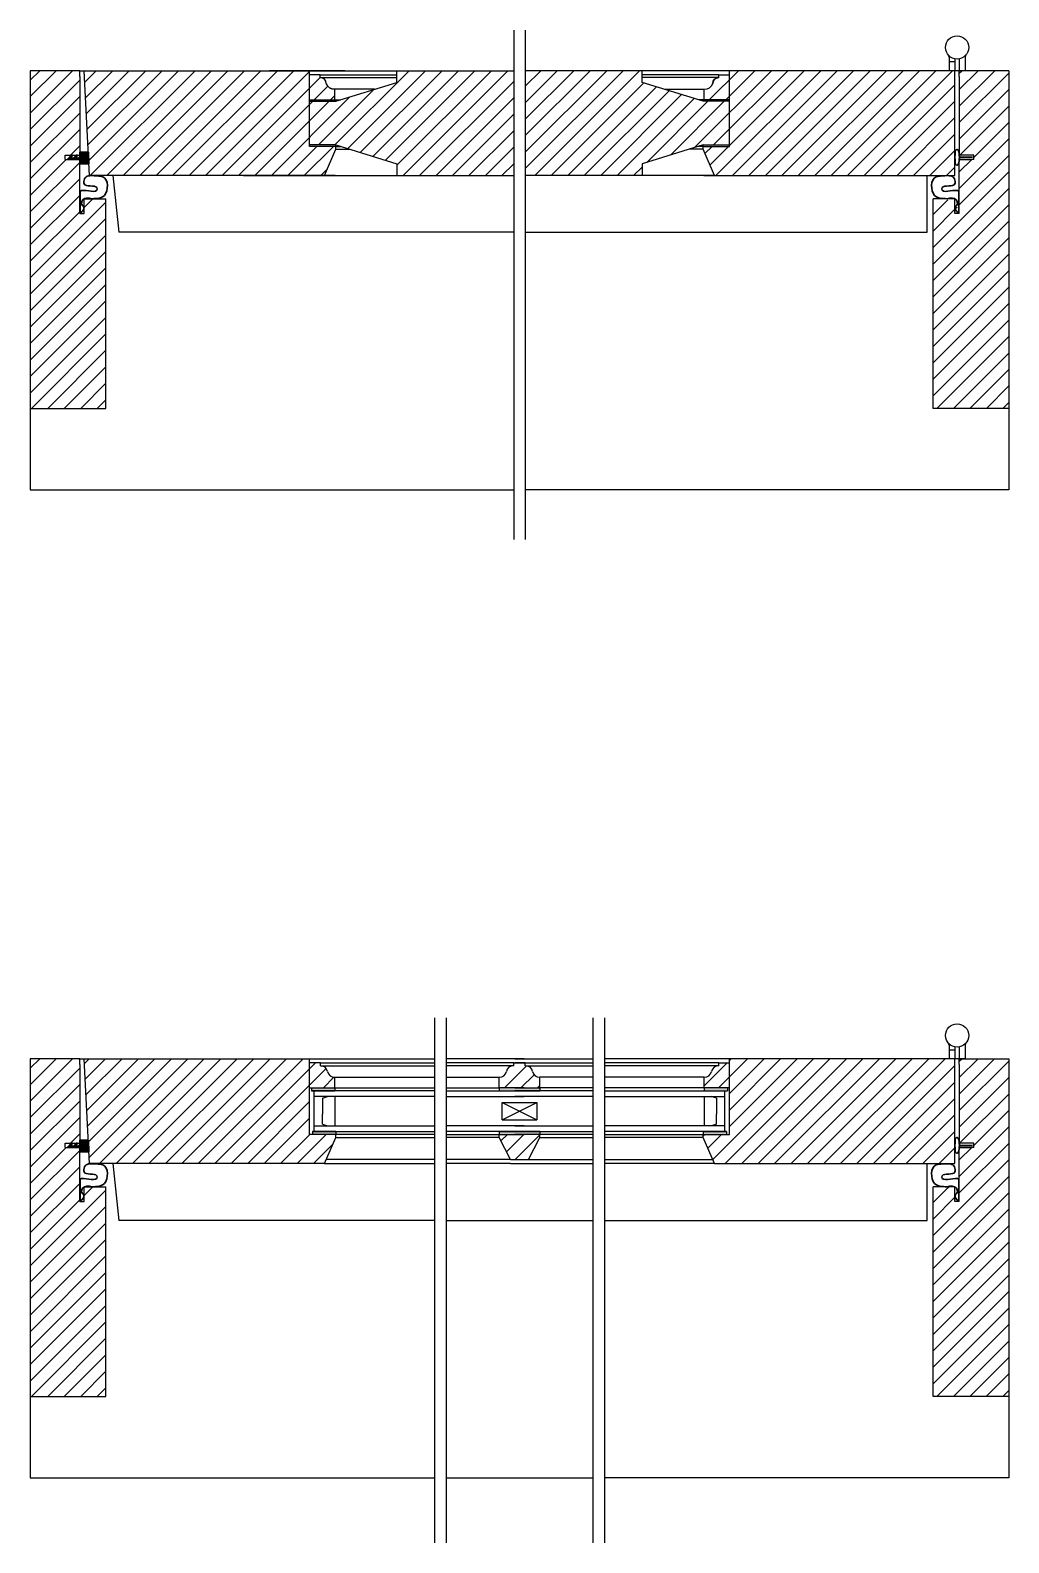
# Model space of a CAD drawing. Header units: inches. Extents: x 1985 to 11287, y 379 to 4336.
# Drawn here: x 7559.79 to 7580.8, y 3325.58 to 3358.05 of the extents above; entities that cross this region are included whole.
import ezdxf

# ---------------------------------------------------------------- set-up
doc = ezdxf.new("R2010")
doc.units = ezdxf.units.IN
doc.header["$MEASUREMENT"] = 0
for name, color, linetype in [('glass 99', 6, 'CONTINUOUS'), ('glazing tape 99', 7, 'CONTINUOUS'), ('hardware 99', 94, 'CONTINUOUS'), ('hatch 99', 1, 'CONTINUOUS'), ('weatherstripping 99', 5, 'CONTINUOUS'), ('wood detail 99', 7, 'CONTINUOUS')]:
    doc.layers.add(name, color=color, linetype=linetype)
pattern_1 = [(45, (3330.23896, 5e-13), (-0.176776695, 0.176776695), [])]

msp = doc.modelspace()

# ---------------------------------------------------------------- hatches: boundary and pattern name
at = {"layer": 'glazing tape 99'}
h = msp.add_hatch(color=7, dxfattribs=at)
h.paths.add_polyline_path([(7565.786297, 3356.556291), (7565.786297, 3356.524991), (7566.325311, 3356.524991), (7566.325311, 3356.556291)])
h.paths.add_polyline_path([(7565.786297, 3355.587591), (7565.786297, 3355.556291), (7566.348811, 3355.556291), (7566.348811, 3355.587591)])
h = msp.add_hatch(color=7, dxfattribs=at)
h.paths.add_polyline_path([(7574.259093, 3356.556291), (7574.259093, 3356.524991), (7574.798107, 3356.524991), (7574.798107, 3356.556291)])
h.paths.add_polyline_path([(7574.798107, 3355.556291), (7574.798107, 3355.587591), (7574.235593, 3355.587591), (7574.235593, 3355.556291)])
h = msp.add_hatch(color=7, dxfattribs=at)
h.paths.add_polyline_path([(7566.32527, 3335.341863), (7565.82527, 3335.341863), (7565.82527, 3335.279363), (7566.32527, 3335.279363)])
h.paths.add_polyline_path([(7566.34877, 3334.404363), (7565.84877, 3334.404363), (7565.84877, 3334.341863), (7566.34877, 3334.341863)])
h = msp.add_hatch(color=7, dxfattribs=at)
h.paths.add_polyline_path([(7570.729709, 3335.341863), (7570.193995, 3335.341863), (7569.854709, 3335.341863), (7569.854709, 3335.279363), (7570.390424, 3335.279363), (7570.729709, 3335.279363)])
h.paths.add_polyline_path([(7570.729709, 3334.404363), (7570.193995, 3334.404363), (7569.854709, 3334.404363), (7569.854709, 3334.341863), (7570.390424, 3334.341863), (7570.729709, 3334.341863)])
h = msp.add_hatch(color=7, dxfattribs=at)
h.paths.add_polyline_path([(7574.759149, 3335.341863), (7574.259149, 3335.341863), (7574.259149, 3335.279363), (7574.759149, 3335.279363)])
h.paths.add_polyline_path([(7574.735649, 3334.404363), (7574.235649, 3334.404363), (7574.235649, 3334.341863), (7574.735649, 3334.341863)])
at = {"layer": 'hatch 99'}
h = msp.add_hatch(dxfattribs=at)
h.set_pattern_fill('ANSI31', color=256, scale=2, style=0)
h.set_pattern_definition(pattern_1)
h.paths.add_polyline_path([(7561.411285, 3354.431291), (7560.942455, 3354.431291), (7560.942455, 3354.118827), (7560.848797, 3354.118827), (7560.848797, 3355.274791), (7560.536297, 3355.274791), (7560.536297, 3355.368791), (7560.848797, 3355.368791), (7560.848797, 3357.056291), (7560.848797, 3357.181291), (7560.848793, 3357.181291), (7559.786285, 3357.181291), (7559.786285, 3349.931291), (7561.411285, 3349.931291)])
h = msp.add_hatch(dxfattribs=at)
h.set_pattern_fill('ANSI31', color=1, scale=2, style=0)
h.set_pattern_definition([(45, (6271.922, 4339.47955), (-0.176776695, 0.176776695), [])])
h.paths.add_polyline_path([(7565.786297, 3357.181291), (7564.692111, 3357.181291), (7560.942519, 3357.181291), (7561.060433, 3354.931291), (7566.10769, 3354.931291), (7566.348761, 3355.493791), (7566.348761, 3355.556291), (7565.786297, 3355.556291)])
h.paths.add_polyline_path([(7566.325311, 3356.782791, -0.33870461), (7566.142261, 3356.907791, 0.396713131), (7566.016201, 3357.032791), (7566.009511, 3357.032791), (7566.009511, 3357.095291), (7565.786297, 3357.095291), (7565.786297, 3356.556291), (7566.325311, 3356.556291)], flags=17)
h.paths.add_polyline_path([(7570.167209, 3357.181291), (7567.661311, 3357.181291), (7567.661311, 3356.931291), (7566.348811, 3356.524991), (7565.786297, 3356.524991), (7565.786297, 3355.587591), (7566.348811, 3355.587591), (7567.661311, 3355.181291), (7567.661311, 3354.931291), (7570.167209, 3354.931291)])
h.paths.add_polyline_path([(7574.798107, 3356.524991), (7574.235593, 3356.524991), (7572.923093, 3356.931291), (7572.923093, 3357.181291), (7570.417209, 3357.181291), (7570.417209, 3354.931291), (7572.923093, 3354.931291), (7572.923093, 3355.181291), (7574.235593, 3355.587591), (7574.798107, 3355.587591)])
h.paths.add_polyline_path([(7574.798107, 3357.095291), (7574.574893, 3357.095291), (7574.574893, 3357.032791), (7574.568203, 3357.032791, 0.396713131), (7574.442143, 3356.907791, -0.33870461), (7574.259093, 3356.782791), (7574.259093, 3356.556291), (7574.798107, 3356.556291)], flags=17)
h.paths.add_polyline_path([(7579.641899, 3357.181291), (7574.798107, 3357.181291), (7574.798107, 3355.556291), (7574.235593, 3355.556291), (7574.235593, 3355.493791), (7574.476664, 3354.931291), (7579.641899, 3354.931291)])
h = msp.add_hatch(dxfattribs=at)
h.set_pattern_fill('ANSI31', color=256, scale=2, style=0)
h.set_pattern_definition(pattern_1)
edge = h.paths.add_edge_path()
edge.add_line((7580.798133, 3357.181291), (7579.735626, 3357.181291))
edge.add_line((7579.735626, 3357.181291), (7579.735626, 3357.056291))
edge.add_line((7579.735626, 3357.056291), (7579.735622, 3357.056291))
edge.add_line((7579.735622, 3357.056291), (7579.735626, 3355.368791))
edge.add_line((7579.735626, 3355.368791), (7580.048122, 3355.368791))
edge.add_line((7580.048122, 3355.368791), (7580.048122, 3355.274791))
edge.add_line((7580.048122, 3355.274791), (7579.735626, 3355.274791))
edge.add_line((7579.735626, 3355.274791), (7579.735626, 3354.116252))
edge.add_spline(control_points=[(7579.468707, 3354.432968), (7579.540593, 3354.447544), (7579.668516, 3354.465183), (7579.708254, 3354.301099), (7579.617463, 3354.258001), (7579.654622, 3354.168548), (7579.724662, 3354.124332)], knot_values=[0.002756706, 0.002756706, 0.002756706, 0.002756706, 0.162430415, 0.217787302, 0.327082606, 0.496812861, 0.496812861, 0.496812861, 0.496812861], degree=3, periodic=0)
edge.add_line((7579.732131, 3354.118827), (7579.641964, 3354.118827))
edge.add_line((7579.641964, 3354.118827), (7579.641964, 3354.430109))
edge.add_spline(control_points=[(7579.468707, 3354.432968), (7579.540593, 3354.447544), (7579.668516, 3354.465183), (7579.708254, 3354.301099), (7579.617463, 3354.258001), (7579.654622, 3354.168548), (7579.724662, 3354.124332)], knot_values=[0.002756706, 0.002756706, 0.002756706, 0.002756706, 0.162430415, 0.217787302, 0.327082606, 0.496812861, 0.496812861, 0.496812861, 0.496812861], degree=3, periodic=0)
edge.add_line((7579.63999, 3354.431291), (7579.173133, 3354.431291))
edge.add_line((7579.173133, 3354.431291), (7579.173133, 3349.931291))
edge.add_line((7579.173133, 3349.931291), (7580.798133, 3349.931291))
edge.add_line((7580.798133, 3349.931291), (7580.798133, 3357.181291))
h = msp.add_hatch(dxfattribs=at)
h.set_pattern_fill('ANSI31', color=256, scale=2, style=0)
h.set_pattern_definition(pattern_1)
h.paths.add_polyline_path([(7561.411285, 3333.216863), (7560.942455, 3333.216863), (7560.942455, 3332.904399), (7560.848797, 3332.904399), (7560.848797, 3334.060363), (7560.536297, 3334.060363), (7560.536297, 3334.154363), (7560.848797, 3334.154363), (7560.848797, 3335.841863), (7560.848797, 3335.966863), (7560.848793, 3335.966863), (7559.786285, 3335.966863), (7559.786285, 3328.716863), (7561.411285, 3328.716863)])
h = msp.add_hatch(dxfattribs=at)
h.set_pattern_fill('ANSI31', color=256, scale=2, style=0)
h.set_pattern_definition(pattern_1)
h.paths.add_polyline_path([(7566.32527, 3335.568363, -0.380557848), (7566.168541, 3335.696175, 0.374595674), (7566.01607, 3335.818363), (7566.01607, 3335.880863), (7565.786256, 3335.880863), (7565.786256, 3335.341863), (7566.32527, 3335.341863)], flags=17)
h.paths.add_polyline_path([(7565.786256, 3335.966863), (7560.942523, 3335.966863), (7561.060441, 3333.716863), (7566.107699, 3333.716863), (7566.34877, 3334.279363), (7566.34877, 3334.341863), (7565.786256, 3334.341863)])
h = msp.add_hatch(dxfattribs=at)
h.set_pattern_fill('ANSI31', color=256, scale=2, style=0)
h.set_pattern_definition(pattern_1)
h.paths.add_polyline_path([(7570.729709, 3334.279363), (7570.729709, 3334.341863), (7570.193995, 3334.341863), (7569.854709, 3334.341863), (7569.854709, 3334.279363), (7570.095781, 3333.802863), (7570.488638, 3333.802863)])
h.paths.add_polyline_path([(7570.729709, 3335.568363, -0.375199902), (7570.573459, 3335.693363, 0.375199902), (7570.417209, 3335.818363), (7570.417209, 3335.880863), (7570.193995, 3335.880863), (7570.167209, 3335.880863), (7570.167209, 3335.818363), (7570.154087, 3335.818363, 0.350781059), (7570.010959, 3335.693363, -0.375199902), (7569.854709, 3335.568363), (7569.854709, 3335.341863), (7570.390424, 3335.341863), (7570.729709, 3335.341863)])
h = msp.add_hatch(dxfattribs=at)
h.set_pattern_fill('ANSI31', color=256, scale=2, style=0)
h.set_pattern_definition(pattern_1)
h.paths.add_polyline_path([(7579.641899, 3335.966863), (7574.798163, 3335.966863), (7574.798163, 3334.341863), (7574.235649, 3334.341863), (7574.235649, 3334.279363), (7574.47672, 3333.716863), (7579.641899, 3333.716863)])
h.paths.add_polyline_path([(7574.798163, 3335.880863), (7574.571649, 3335.880863), (7574.571649, 3335.818363), (7574.558526, 3335.818363, 0.350781059), (7574.415399, 3335.693363, -0.375199902), (7574.259149, 3335.568363), (7574.259149, 3335.341863), (7574.798163, 3335.341863)], flags=17)
h = msp.add_hatch(dxfattribs=at)
h.set_pattern_fill('ANSI31', color=256, scale=2, style=0)
h.set_pattern_definition(pattern_1)
edge = h.paths.add_edge_path()
edge.add_line((7580.798133, 3335.966863), (7579.735626, 3335.966863))
edge.add_line((7579.735626, 3335.966863), (7579.735626, 3335.841863))
edge.add_line((7579.735626, 3335.841863), (7579.735622, 3335.841863))
edge.add_line((7579.735622, 3335.841863), (7579.735626, 3334.154363))
edge.add_line((7579.735626, 3334.154363), (7580.048122, 3334.154363))
edge.add_line((7580.048122, 3334.154363), (7580.048122, 3334.060363))
edge.add_line((7580.048122, 3334.060363), (7579.735626, 3334.060363))
edge.add_line((7579.735626, 3334.060363), (7579.735626, 3332.8909))
edge.add_spline(control_points=[(7579.468707, 3333.218539), (7579.540593, 3333.233116), (7579.668516, 3333.250754), (7579.708254, 3333.086671), (7579.617463, 3333.043573), (7579.654622, 3332.954119), (7579.724662, 3332.909903)], knot_values=[0.002756706, 0.002756706, 0.002756706, 0.002756706, 0.162430415, 0.217787302, 0.327082606, 0.496812861, 0.496812861, 0.496812861, 0.496812861], degree=3, periodic=0)
edge.add_line((7579.727838, 3332.904399), (7579.641964, 3332.904399))
edge.add_line((7579.641964, 3332.904399), (7579.641964, 3333.190018))
edge.add_spline(control_points=[(7579.468707, 3333.218539), (7579.540593, 3333.233116), (7579.668516, 3333.250754), (7579.708254, 3333.086671), (7579.617463, 3333.043573), (7579.654622, 3332.954119), (7579.724662, 3332.909903)], knot_values=[0.002756706, 0.002756706, 0.002756706, 0.002756706, 0.162430415, 0.217787302, 0.327082606, 0.496812861, 0.496812861, 0.496812861, 0.496812861], degree=3, periodic=0)
edge.add_line((7579.47889, 3333.216863), (7579.173133, 3333.216863))
edge.add_line((7579.173133, 3333.216863), (7579.173133, 3328.716863))
edge.add_line((7579.173133, 3328.716863), (7580.798133, 3328.716863))
edge.add_line((7580.798133, 3328.716863), (7580.798133, 3335.966863))
at = {"layer": 'weatherstripping 99', "lineweight": 30}
for points in [[(7560.879797, 3355.431291), (7560.848823, 3355.431291), (7560.848805, 3355.33577), (7560.815215, 3355.306043), (7560.755421, 3355.306043), (7560.798957, 3355.368291), (7560.77066, 3355.368291), (7560.727124, 3355.306043), (7560.648236, 3355.306043), (7560.691772, 3355.368291), (7560.663475, 3355.368291), (7560.59695, 3355.289543), (7560.59695, 3355.274791), (7560.848793, 3355.274791), (7560.848775, 3355.181291), (7560.879797, 3355.181291)], [(7560.879797, 3334.216863), (7560.848823, 3334.216863), (7560.848805, 3334.121342), (7560.815215, 3334.091615), (7560.755421, 3334.091615), (7560.798957, 3334.153863), (7560.77066, 3334.153863), (7560.727124, 3334.091615), (7560.648236, 3334.091615), (7560.691772, 3334.153863), (7560.663475, 3334.153863), (7560.59695, 3334.075115), (7560.59695, 3334.060363), (7560.848793, 3334.060363), (7560.848775, 3333.966863), (7560.879797, 3333.966863)]]:
    msp.add_hatch(color=5, dxfattribs=at).paths.add_polyline_path(points)
h = msp.add_hatch(dxfattribs=at)
h.set_pattern_fill('ANSI36', color=5, scale=0.125, angle=315, style=0)
h.set_pattern_definition([(0, (7748.672206, 1765.20934), (0.02734375, 0.015625), [0.0390625, -0.0078125, 0, -0.0078125])])
h.paths.add_polyline_path([(7561.034237, 3355.431291), (7560.879797, 3355.431291), (7560.879797, 3355.181291), (7561.047339, 3355.181291)])
h = msp.add_hatch(dxfattribs=at)
h.set_pattern_fill('ANSI36', color=5, scale=0.125, angle=315, style=0)
h.set_pattern_definition([(0, (7748.672206, 1743.994911), (0.02734375, 0.015625), [0.0390625, -0.0078125, 0, -0.0078125])])
h.paths.add_polyline_path([(7561.034237, 3334.216863), (7560.879797, 3334.216863), (7560.879797, 3333.966863), (7561.047339, 3333.966863)])

# ---------------------------------------------------------------- linework, layer by layer
at = {"layer": 'glass 99', "color": 6}
for p, q in [((7568.469045, 3335.279363), (7565.82527, 3335.279363)), ((7565.879956, 3334.404363), (7565.879956, 3335.279363)), ((7568.469045, 3335.154363), (7565.879956, 3335.154363)), ((7566.06089, 3335.124372), (7566.168672, 3335.154363)), ((7566.06089, 3335.124372), (7566.06089, 3334.779363)), ((7566.32527, 3335.154363), (7566.32527, 3334.529363)), ((7568.719045, 3335.279363), (7570.390424, 3335.279363)), ((7568.719045, 3335.154363), (7570.390424, 3335.154363)), ((7571.865374, 3335.279363), (7570.193995, 3335.279363)), ((7571.865374, 3335.154363), (7570.193995, 3335.154363)), ((7572.115374, 3335.279363), (7574.759149, 3335.279363)), ((7572.115374, 3335.154363), (7574.704463, 3335.154363)), ((7574.256774, 3335.154363), (7574.256774, 3334.529363)), ((7574.521155, 3335.124372), (7574.413372, 3335.154363)), ((7574.521155, 3335.124372), (7574.521155, 3334.779363)), ((7574.704463, 3334.404363), (7574.704463, 3335.279363)), ((7569.917209, 3335.029363), (7570.667209, 3334.654363)), ((7569.917209, 3334.654363), (7570.667209, 3335.029363)), ((7569.917209, 3335.029363), (7570.667209, 3335.029363)), ((7569.917209, 3334.654363), (7569.917209, 3335.029363)), ((7570.667209, 3335.029363), (7570.667209, 3334.654363)), ((7565.879956, 3334.529363), (7568.469045, 3334.529363)), ((7566.06089, 3334.559354), (7566.06089, 3334.779363)), ((7566.06089, 3334.559354), (7566.168672, 3334.529363)), ((7570.390424, 3334.529363), (7568.719045, 3334.529363)), ((7569.917209, 3334.654363), (7570.667209, 3334.654363)), ((7570.193995, 3334.529363), (7571.865374, 3334.529363)), ((7574.704463, 3334.529363), (7572.115374, 3334.529363)), ((7574.521155, 3334.559354), (7574.413372, 3334.529363)), ((7574.521155, 3334.559354), (7574.521155, 3334.779363)), ((7565.84877, 3334.404363), (7568.469045, 3334.404363)), ((7570.390424, 3334.404363), (7568.719045, 3334.404363)), ((7570.193995, 3334.404363), (7571.865374, 3334.404363)), ((7574.735649, 3334.404363), (7572.115374, 3334.404363))]:
    msp.add_line(p, q, dxfattribs=at)
at = {"layer": 'glazing tape 99', "color": 7}
for p, q in [((7565.82527, 3335.341863), (7565.82527, 3335.279363)), ((7566.32527, 3335.341863), (7566.32527, 3335.279363)), ((7574.259149, 3335.341863), (7574.259149, 3335.279363)), ((7574.759149, 3335.341863), (7574.759149, 3335.279363))]:
    msp.add_line(p, q, dxfattribs=at)
at = {"layer": 'glazing tape 99'}
for p, q in [((7565.82527, 3335.279363), (7566.32527, 3335.279363)), ((7569.854709, 3335.341863), (7569.854709, 3335.279363)), ((7569.854709, 3335.279363), (7570.729709, 3335.279363)), ((7570.729709, 3335.341863), (7570.729709, 3335.279363)), ((7574.259149, 3335.279363), (7574.759149, 3335.279363)), ((7565.84877, 3334.404363), (7565.84877, 3334.341863)), ((7566.34877, 3334.404363), (7565.84877, 3334.404363)), ((7566.34877, 3334.404363), (7566.34877, 3334.341863)), ((7569.854709, 3334.404363), (7570.390424, 3334.404363)), ((7569.854709, 3334.404363), (7569.854709, 3334.341863)), ((7570.729709, 3334.404363), (7570.193995, 3334.404363)), ((7570.729709, 3334.404363), (7570.729709, 3334.341863)), ((7574.235649, 3334.404363), (7574.235649, 3334.341863)), ((7574.235649, 3334.404363), (7574.735649, 3334.404363)), ((7574.735649, 3334.404363), (7574.735649, 3334.341863))]:
    msp.add_line(p, q, dxfattribs=at)
at = {"layer": 'hardware 99', "color": 94}
for p, q in [((7579.516899, 3357.474579), (7579.516899, 3357.181291)), ((7579.641899, 3357.368791), (7579.516899, 3357.368791)), ((7579.641899, 3357.435723), (7579.641899, 3357.181291)), ((7579.735626, 3357.435723), (7579.735626, 3357.181291)), ((7579.860626, 3357.474579), (7579.860626, 3357.181291)), ((7579.516899, 3336.260151), (7579.516899, 3335.966863)), ((7579.641899, 3336.154363), (7579.516899, 3336.154363)), ((7579.641899, 3336.221295), (7579.641899, 3335.966863)), ((7579.735626, 3336.221295), (7579.735626, 3335.966863)), ((7579.860626, 3336.260151), (7579.860626, 3335.966863))]:
    msp.add_line(p, q, dxfattribs=at)
at = {"layer": 'hardware 99'}
msp.add_line((7579.851043, 3335.966863), (7579.735626, 3335.966863), dxfattribs=at)
at = {"layer": 'hardware 99', "color": 94}
for centre in [(7579.688762, 3357.681291), (7579.688762, 3336.466863)]:
    msp.add_circle(centre, 0.25, dxfattribs=at)
for centre, start, end in [((7579.454399, 3357.474579), 0, 41.4128763), ((7579.923126, 3357.474579), 138.5871237, 180), ((7579.454399, 3336.260151), 0, 41.4128763), ((7579.923126, 3336.260151), 138.5871237, 180)]:
    msp.add_arc(centre, 0.0625, start, end, dxfattribs=at)
at = {"layer": 'weatherstripping 99', "color": 5, "lineweight": 30}
for p, q in [((7560.59695, 3355.289543), (7560.663475, 3355.368291)), ((7560.59695, 3355.289543), (7560.59695, 3355.274791)), ((7560.59695, 3355.274791), (7560.59695, 3355.289543)), ((7560.848793, 3355.274791), (7560.59695, 3355.274791)), ((7560.648236, 3355.306043), (7560.691772, 3355.368291)), ((7560.727124, 3355.306043), (7560.648236, 3355.306043)), ((7560.663475, 3355.368291), (7560.691772, 3355.368291)), ((7560.727124, 3355.306043), (7560.77066, 3355.368291)), ((7560.755421, 3355.306043), (7560.798957, 3355.368291)), ((7560.815215, 3355.306043), (7560.755421, 3355.306043)), ((7560.77066, 3355.368291), (7560.798957, 3355.368291)), ((7560.848805, 3355.33577), (7560.815215, 3355.306043)), ((7560.848793, 3355.274791), (7560.848775, 3355.181291)), ((7560.848823, 3355.431291), (7560.848805, 3355.33577)), ((7560.848823, 3355.431291), (7561.034237, 3355.431291)), ((7560.879797, 3355.181291), (7560.879797, 3355.431291)), ((7561.047339, 3355.181291), (7561.034237, 3355.431291)), ((7580.018718, 3355.321791), (7579.737468, 3355.321791)), ((7560.848775, 3355.181291), (7561.047339, 3355.181291)), ((7560.859756, 3354.598118), (7560.859756, 3354.124332)), ((7579.724662, 3354.598118), (7579.724662, 3354.124332)), ((7560.59695, 3334.075115), (7560.663475, 3334.153863)), ((7560.648236, 3334.091615), (7560.691772, 3334.153863)), ((7560.663475, 3334.153863), (7560.691772, 3334.153863)), ((7560.727124, 3334.091615), (7560.77066, 3334.153863)), ((7560.755421, 3334.091615), (7560.798957, 3334.153863)), ((7560.77066, 3334.153863), (7560.798957, 3334.153863)), ((7560.848823, 3334.216863), (7560.848805, 3334.121342)), ((7560.848823, 3334.216863), (7561.034237, 3334.216863)), ((7560.879797, 3333.966863), (7560.879797, 3334.216863)), ((7561.047339, 3333.966863), (7561.034237, 3334.216863)), ((7560.59695, 3334.075115), (7560.59695, 3334.060363)), ((7560.59695, 3334.060363), (7560.59695, 3334.075115)), ((7560.848793, 3334.060363), (7560.59695, 3334.060363)), ((7560.727124, 3334.091615), (7560.648236, 3334.091615)), ((7560.815215, 3334.091615), (7560.755421, 3334.091615)), ((7560.848805, 3334.121342), (7560.815215, 3334.091615)), ((7560.848793, 3334.060363), (7560.848775, 3333.966863)), ((7560.848775, 3333.966863), (7561.047339, 3333.966863)), ((7580.018718, 3334.107363), (7579.737468, 3334.107363)), ((7560.859756, 3333.38369), (7560.859756, 3332.909903)), ((7579.724662, 3333.38369), (7579.724662, 3332.909903))]:
    msp.add_line(p, q, dxfattribs=at)
at = {"layer": 'weatherstripping 99'}
for p, q in [((7579.737468, 3355.368791), (7579.737468, 3355.274791)), ((7579.737468, 3334.154363), (7579.737468, 3334.060363))]:
    msp.add_line(p, q, dxfattribs=at)
at = {"layer": 'weatherstripping 99', "color": 5, "lineweight": 30}
for centre, radius, start, end in [((7581.134052, 3355.321791), 1.490314, 175.5422501, 184.4577651), ((7579.684886, 3355.451963), 0.039346, 44.9078748, 201.3716879), ((7579.220429, 3355.321794), 0.517039, 342.211976, 17.7871245), ((7561.243057, 3354.648245), 0.272391, 68.1531508, 90.3367326), ((7579.341362, 3354.648245), 0.272391, 89.6632674, 111.8468492), ((7579.684886, 3355.19162), 0.039346, 158.6283299, 315.092152), ((7581.134052, 3334.107363), 1.490314, 175.5422501, 184.4577651), ((7579.684886, 3334.237535), 0.039346, 44.9078748, 201.3716879), ((7579.220429, 3334.107366), 0.517039, 342.211976, 17.7871245), ((7579.684886, 3333.977192), 0.039346, 158.6283299, 315.092152), ((7561.243057, 3333.433816), 0.272391, 68.1531508, 90.3367326), ((7579.341362, 3333.433816), 0.272391, 89.6632674, 111.8468492)]:
    msp.add_arc(centre, radius, start, end, dxfattribs=at)
for points, knots in [([(7561.241456, 3354.920631), (7561.104447, 3354.931706), (7561.010165, 3354.92501), (7560.947862, 3354.881268), (7560.902852, 3354.652989), (7561.225813, 3354.748921), (7561.22745, 3354.524082), (7560.915699, 3354.646495), (7560.859756, 3354.598118)], [0, 0, 0, 0, 0.083614321, 0.208464293, 0.316031641, 0.607589822, 0.683535209, 1.009413891, 1.009413891, 1.009413891, 1.009413891]), ([(7579.342962, 3354.920631), (7579.479971, 3354.931706), (7579.574254, 3354.92501), (7579.636557, 3354.881268), (7579.681566, 3354.652989), (7579.358606, 3354.748921), (7579.356968, 3354.524082), (7579.66872, 3354.646495), (7579.724662, 3354.598118)], [0, 0, 0, 0, 0.083614321, 0.208464293, 0.316031641, 0.607589822, 0.683535209, 1.009413891, 1.009413891, 1.009413891, 1.009413891]), ([(7561.115711, 3354.432968), (7561.215947, 3354.436389), (7561.465385, 3354.436169), (7561.471942, 3354.849644), (7561.344421, 3354.901073)], [0, 0, 0, 0, 0.2460489598, 0.6041502785, 0.6041502785, 0.6041502785, 0.6041502785]), ([(7579.468707, 3354.432968), (7579.368472, 3354.436389), (7579.119034, 3354.436169), (7579.112476, 3354.849644), (7579.239997, 3354.901073)], [0, 0, 0, 0, 0.2460489598, 0.6041502785, 0.6041502785, 0.6041502785, 0.6041502785]), ([(7560.859756, 3354.124332), (7560.929797, 3354.168548), (7560.966956, 3354.258001), (7560.876165, 3354.301099), (7560.915903, 3354.465183), (7561.043825, 3354.447544), (7561.115711, 3354.432968)], [0.0027567057, 0.0027567057, 0.0027567057, 0.0027567057, 0.1724869609, 0.2817822642, 0.3371391511, 0.4968128609, 0.4968128609, 0.4968128609, 0.4968128609]), ([(7579.724662, 3354.124332), (7579.654622, 3354.168548), (7579.617463, 3354.258001), (7579.708254, 3354.301099), (7579.668516, 3354.465183), (7579.540593, 3354.447544), (7579.468707, 3354.432968)], [0.0027567057, 0.0027567057, 0.0027567057, 0.0027567057, 0.1724869609, 0.2817822642, 0.3371391511, 0.4968128609, 0.4968128609, 0.4968128609, 0.4968128609]), ([(7561.241456, 3333.706203), (7561.104447, 3333.717278), (7561.010165, 3333.710582), (7560.947862, 3333.66684), (7560.902852, 3333.43856), (7561.225813, 3333.534493), (7561.22745, 3333.309654), (7560.915699, 3333.432067), (7560.859756, 3333.38369)], [0, 0, 0, 0, 0.083614321, 0.208464293, 0.316031641, 0.607589822, 0.683535209, 1.009413891, 1.009413891, 1.009413891, 1.009413891]), ([(7561.115711, 3333.218539), (7561.215947, 3333.22196), (7561.465385, 3333.22174), (7561.471942, 3333.635215), (7561.344421, 3333.686645)], [0, 0, 0, 0, 0.2460489598, 0.6041502785, 0.6041502785, 0.6041502785, 0.6041502785]), ([(7579.468707, 3333.218539), (7579.368472, 3333.22196), (7579.119034, 3333.22174), (7579.112476, 3333.635215), (7579.239997, 3333.686645)], [0, 0, 0, 0, 0.2460489598, 0.6041502785, 0.6041502785, 0.6041502785, 0.6041502785]), ([(7579.342962, 3333.706203), (7579.479971, 3333.717278), (7579.574254, 3333.710582), (7579.636557, 3333.66684), (7579.681566, 3333.43856), (7579.358606, 3333.534493), (7579.356968, 3333.309654), (7579.66872, 3333.432067), (7579.724662, 3333.38369)], [0, 0, 0, 0, 0.083614321, 0.208464293, 0.316031641, 0.607589822, 0.683535209, 1.009413891, 1.009413891, 1.009413891, 1.009413891]), ([(7560.859756, 3332.909903), (7560.929797, 3332.954119), (7560.966956, 3333.043573), (7560.876165, 3333.086671), (7560.915903, 3333.250754), (7561.043825, 3333.233116), (7561.115711, 3333.218539)], [0.0027567057, 0.0027567057, 0.0027567057, 0.0027567057, 0.1724869609, 0.2817822642, 0.3371391511, 0.4968128609, 0.4968128609, 0.4968128609, 0.4968128609]), ([(7579.724662, 3332.909903), (7579.654622, 3332.954119), (7579.617463, 3333.043573), (7579.708254, 3333.086671), (7579.668516, 3333.250754), (7579.540593, 3333.233116), (7579.468707, 3333.218539)], [0.0027567057, 0.0027567057, 0.0027567057, 0.0027567057, 0.1724869609, 0.2817822642, 0.3371391511, 0.4968128609, 0.4968128609, 0.4968128609, 0.4968128609])]:
    msp.add_open_spline(points, degree=3, knots=knots, dxfattribs=at)
at = {"layer": 'wood detail 99'}
for p, q in [((7570.167209, 3358.049786), (7570.167209, 3347.114338)), ((7570.417209, 3358.049786), (7570.417209, 3347.114338)), ((7560.848797, 3357.056291), (7560.848797, 3355.368791)), ((7561.060433, 3354.931291), (7560.942519, 3357.181291)), ((7564.692111, 3357.181291), (7565.786297, 3357.181291)), ((7566.54177, 3357.181291), (7564.924589, 3357.181291)), ((7565.786297, 3357.181291), (7567.661311, 3357.181291)), ((7565.786297, 3357.181291), (7567.546976, 3357.181291)), ((7565.786297, 3357.181291), (7567.817461, 3357.181291)), ((7566.348811, 3356.524991), (7567.661311, 3356.931291)), ((7567.661311, 3356.931291), (7567.661311, 3357.181291)), ((7567.661311, 3357.181291), (7570.167259, 3357.181291)), ((7567.817461, 3357.181291), (7570.167209, 3357.181291)), ((7572.923093, 3357.181291), (7570.417209, 3357.181291)), ((7572.923093, 3356.931291), (7572.923093, 3357.181291)), ((7574.798107, 3357.181291), (7572.923093, 3357.181291)), ((7574.235593, 3356.524991), (7572.923093, 3356.931291)), ((7574.798107, 3357.181291), (7573.037428, 3357.181291)), ((7579.641899, 3354.931291), (7579.641899, 3357.181291)), ((7579.735622, 3357.056291), (7579.735626, 3355.368791)), ((7580.798133, 3357.181291), (7579.735626, 3357.181291)), ((7567.181601, 3356.782791), (7566.325311, 3356.782791)), ((7566.911311, 3356.782791), (7566.325311, 3356.782791)), ((7573.402803, 3356.782791), (7574.259093, 3356.782791)), ((7573.673093, 3356.782791), (7574.259093, 3356.782791)), ((7566.348811, 3355.587591), (7565.786297, 3355.587591)), ((7566.348811, 3355.587591), (7567.661311, 3355.181291)), ((7566.348811, 3355.493791), (7566.348811, 3355.587591)), ((7574.235593, 3355.587591), (7572.923093, 3355.181291)), ((7574.235593, 3355.587591), (7574.798107, 3355.587591)), ((7574.235593, 3355.493791), (7574.235593, 3355.587591)), ((7560.536297, 3355.368791), (7560.848793, 3355.368791)), ((7560.536297, 3355.274791), (7560.848793, 3355.274791)), ((7566.348811, 3355.556291), (7565.786297, 3355.556291)), ((7566.348811, 3355.556291), (7565.786297, 3355.556291)), ((7566.348811, 3355.556291), (7565.786297, 3355.556291)), ((7566.348761, 3355.556291), (7565.786297, 3355.556291)), ((7566.348761, 3355.556291), (7565.786297, 3355.556291)), ((7566.348761, 3355.493791), (7566.348761, 3355.556291)), ((7566.348761, 3355.493791), (7566.348761, 3355.556291)), ((7566.348811, 3355.493791), (7566.348811, 3355.556291)), ((7566.348811, 3355.493791), (7566.348811, 3355.556291)), ((7566.348811, 3355.493791), (7566.65182, 3355.493791)), ((7574.235593, 3355.493791), (7573.932584, 3355.493791)), ((7574.235593, 3355.556291), (7574.798107, 3355.556291)), ((7574.235593, 3355.493791), (7574.235593, 3355.556291)), ((7574.235593, 3355.556291), (7574.798107, 3355.556291)), ((7574.235593, 3355.556291), (7574.798107, 3355.556291)), ((7574.235593, 3355.493791), (7574.235593, 3355.556291)), ((7580.048122, 3355.368791), (7579.735626, 3355.368791)), ((7580.048122, 3355.274791), (7579.735626, 3355.274791)), ((7564.366218, 3354.931291), (7566.10769, 3354.931291)), ((7566.10769, 3354.931291), (7570.167209, 3354.931291)), ((7566.10769, 3354.931291), (7567.817461, 3354.931291)), ((7566.10774, 3354.931291), (7567.661311, 3354.931291)), ((7566.10774, 3354.931291), (7570.167259, 3354.931291)), ((7566.10774, 3354.931291), (7567.546976, 3354.931291)), ((7566.331999, 3354.931291), (7570.167209, 3354.931291)), ((7567.661311, 3355.181291), (7567.661311, 3354.931291)), ((7567.661311, 3354.931291), (7570.167259, 3354.931291)), ((7567.817461, 3354.931291), (7570.167209, 3354.931291)), ((7572.923093, 3354.931291), (7570.417209, 3354.931291)), ((7574.476664, 3354.931291), (7570.417209, 3354.931291)), ((7574.25242, 3354.931291), (7570.417209, 3354.931291)), ((7572.923093, 3355.181291), (7572.923093, 3354.931291)), ((7574.476664, 3354.931291), (7572.923093, 3354.931291)), ((7574.476664, 3354.931291), (7573.037428, 3354.931291)), ((7579.048233, 3353.712291), (7579.048233, 3354.931291)), ((7559.786285, 3349.931291), (7561.411285, 3349.931291)), ((7559.786285, 3349.931291), (7559.786285, 3348.181291)), ((7580.798133, 3349.931291), (7579.173133, 3349.931291)), ((7580.798133, 3349.931291), (7580.798133, 3348.181291)), ((7559.786285, 3348.181291), (7570.167209, 3348.181291)), ((7580.798133, 3348.181291), (7570.417209, 3348.181291)), ((7568.469045, 3336.84461), (7568.469045, 3325.57548)), ((7568.719045, 3336.84461), (7568.719045, 3325.57548)), ((7571.865374, 3336.84461), (7571.865374, 3325.57548)), ((7572.115374, 3336.84461), (7572.115374, 3325.57548)), ((7560.848797, 3335.841863), (7560.848797, 3334.154363)), ((7561.060441, 3333.716863), (7560.942523, 3335.966863)), ((7565.786256, 3335.966863), (7568.469045, 3335.966863)), ((7566.01607, 3335.880863), (7568.469045, 3335.880863)), ((7566.01607, 3335.818363), (7568.469045, 3335.818363)), ((7570.390424, 3335.966863), (7568.719045, 3335.966863)), ((7570.167209, 3335.880863), (7568.719045, 3335.880863)), ((7570.167209, 3335.818363), (7568.719045, 3335.818363)), ((7570.193995, 3335.966863), (7571.865374, 3335.966863)), ((7570.417209, 3335.880863), (7571.865374, 3335.880863)), ((7570.417209, 3335.818363), (7571.865374, 3335.818363)), ((7574.798163, 3335.966863), (7572.115374, 3335.966863)), ((7574.571649, 3335.880863), (7572.115374, 3335.880863)), ((7574.571649, 3335.818363), (7572.115374, 3335.818363)), ((7579.641899, 3333.716863), (7579.641899, 3335.966863)), ((7579.735622, 3335.841863), (7579.735626, 3334.154363)), ((7566.32527, 3335.568363), (7568.469045, 3335.568363)), ((7568.719045, 3335.568363), (7569.854709, 3335.568363)), ((7571.865374, 3335.568363), (7570.729709, 3335.568363)), ((7574.259149, 3335.568363), (7572.115374, 3335.568363)), ((7566.32527, 3335.341863), (7568.469045, 3335.341863)), ((7568.719045, 3335.341863), (7569.854709, 3335.341863)), ((7571.865374, 3335.341863), (7570.729709, 3335.341863)), ((7574.259149, 3335.341863), (7572.115374, 3335.341863)), ((7560.536297, 3334.154363), (7560.848793, 3334.154363)), ((7566.34877, 3334.341863), (7565.786256, 3334.341863)), ((7568.469045, 3334.341863), (7566.34877, 3334.341863)), ((7566.34877, 3334.279363), (7566.34877, 3334.341863)), ((7568.719045, 3334.341863), (7569.854709, 3334.341863)), ((7569.854709, 3334.279363), (7569.854709, 3334.341863)), ((7569.854709, 3334.341863), (7570.390424, 3334.341863)), ((7570.729709, 3334.341863), (7570.193995, 3334.341863)), ((7571.865374, 3334.341863), (7570.729709, 3334.341863)), ((7570.729709, 3334.279363), (7570.729709, 3334.341863)), ((7572.115374, 3334.341863), (7574.235649, 3334.341863)), ((7574.235649, 3334.279363), (7574.235649, 3334.341863)), ((7574.235649, 3334.341863), (7574.798163, 3334.341863)), ((7580.048122, 3334.154363), (7579.735626, 3334.154363)), ((7560.536297, 3334.060363), (7560.848793, 3334.060363)), ((7580.048122, 3334.060363), (7579.735626, 3334.060363)), ((7566.107699, 3333.716863), (7568.469045, 3333.716863)), ((7570.095781, 3333.716863), (7568.719045, 3333.716863)), ((7570.095781, 3333.802863), (7570.488638, 3333.802863)), ((7570.095781, 3333.716863), (7571.865374, 3333.716863)), ((7574.47672, 3333.716863), (7572.115374, 3333.716863)), ((7579.048233, 3332.497863), (7579.048233, 3333.716863)), ((7559.786285, 3328.716863), (7561.411285, 3328.716863)), ((7559.786285, 3328.716863), (7559.786285, 3326.966863)), ((7580.798133, 3328.716863), (7579.173133, 3328.716863)), ((7580.798133, 3328.716863), (7580.798133, 3326.966863)), ((7559.786285, 3326.966863), (7568.469045, 3326.966863)), ((7568.719045, 3326.966863), (7571.865374, 3326.966863)), ((7580.798133, 3326.966863), (7572.115374, 3326.966863))]:
    msp.add_line(p, q, dxfattribs=at)
at = {"layer": 'wood detail 99', "color": 0}
for p, q in [((7559.786285, 3357.181291), (7559.786285, 3349.931291)), ((7560.848793, 3357.181291), (7559.786285, 3357.181291)), ((7560.733376, 3357.181291), (7559.786285, 3357.181291)), ((7560.848793, 3357.181291), (7566.037356, 3357.181291)), ((7579.735626, 3357.181291), (7574.798107, 3357.181291)), ((7580.798133, 3357.181291), (7580.798133, 3349.931291)), ((7559.786285, 3356.681291), (7559.786285, 3355.368791)), ((7559.786285, 3356.681291), (7559.786285, 3355.368791)), ((7580.798133, 3356.681291), (7580.798133, 3355.368791)), ((7580.798133, 3356.681291), (7580.798133, 3355.368791)), ((7559.786285, 3356.243791), (7559.786285, 3355.368791)), ((7559.786285, 3356.243791), (7559.786285, 3355.368791)), ((7580.798133, 3356.243791), (7580.798133, 3355.368791)), ((7580.798133, 3356.243791), (7580.798133, 3355.368791)), ((7566.331999, 3354.931291), (7561.060433, 3354.931291)), ((7574.25242, 3354.931291), (7579.641899, 3354.931291)), ((7560.942455, 3354.118827), (7560.942455, 3354.431291)), ((7560.942455, 3354.431291), (7561.411285, 3354.431291)), ((7561.411285, 3349.931291), (7561.411285, 3354.431291)), ((7579.641964, 3354.431291), (7579.173133, 3354.431291)), ((7579.173133, 3349.931291), (7579.173133, 3354.431291)), ((7579.641964, 3354.118827), (7579.641964, 3354.431291)), ((7560.848793, 3354.118827), (7560.942455, 3354.118827)), ((7579.735626, 3354.118827), (7579.641964, 3354.118827)), ((7570.167209, 3353.712291), (7561.688523, 3353.712291)), ((7570.417209, 3353.712291), (7579.048233, 3353.712291)), ((7560.848793, 3335.966863), (7559.786285, 3335.966863)), ((7560.733376, 3335.966863), (7559.786285, 3335.966863)), ((7559.786285, 3335.966863), (7559.786285, 3328.716863)), ((7560.848793, 3335.966863), (7565.786256, 3335.966863)), ((7579.735626, 3335.966863), (7574.798163, 3335.966863)), ((7579.735626, 3335.966863), (7580.798133, 3335.966863)), ((7580.798133, 3335.966863), (7580.798133, 3328.716863)), ((7559.786285, 3335.466863), (7559.786285, 3334.154363)), ((7559.786285, 3335.466863), (7559.786285, 3334.154363)), ((7580.798133, 3335.466863), (7580.798133, 3334.154363)), ((7580.798133, 3335.466863), (7580.798133, 3334.154363)), ((7559.786285, 3335.029363), (7559.786285, 3334.154363)), ((7559.786285, 3335.029363), (7559.786285, 3334.154363)), ((7580.798133, 3335.029363), (7580.798133, 3334.154363)), ((7580.798133, 3335.029363), (7580.798133, 3334.154363)), ((7566.107699, 3333.716863), (7561.060441, 3333.716863)), ((7574.47672, 3333.716863), (7579.641899, 3333.716863)), ((7560.942455, 3332.904399), (7560.942455, 3333.216863)), ((7560.942455, 3333.216863), (7561.411285, 3333.216863)), ((7561.411285, 3328.716863), (7561.411285, 3333.216863)), ((7579.641964, 3333.216863), (7579.173133, 3333.216863)), ((7579.173133, 3328.716863), (7579.173133, 3333.216863)), ((7579.641964, 3332.904399), (7579.641964, 3333.216863)), ((7560.848793, 3332.904399), (7560.942455, 3332.904399)), ((7579.735626, 3332.904399), (7579.641964, 3332.904399)), ((7568.469045, 3332.497863), (7561.688523, 3332.497863)), ((7568.719045, 3332.497863), (7571.865374, 3332.497863)), ((7572.115374, 3332.497863), (7579.048233, 3332.497863))]:
    msp.add_line(p, q, dxfattribs=at)
at = {"layer": 'wood detail 99', "color": 7}
for p, q in [((7560.848797, 3357.056291), (7560.848797, 3357.181291)), ((7565.786297, 3355.556291), (7565.786297, 3357.181291)), ((7565.786297, 3355.556291), (7565.786297, 3357.181291)), ((7565.786297, 3355.556291), (7565.786297, 3357.181291)), ((7565.786297, 3355.556291), (7565.786297, 3357.181291)), ((7565.786297, 3355.556291), (7565.786297, 3357.181291)), ((7566.009511, 3357.095291), (7565.786297, 3357.095291)), ((7566.009511, 3357.095291), (7567.661311, 3357.095291)), ((7566.009511, 3357.032791), (7566.009511, 3357.095291)), ((7566.009511, 3357.032791), (7567.661311, 3357.032791)), ((7574.574893, 3357.095291), (7572.923093, 3357.095291)), ((7574.574893, 3357.032791), (7572.923093, 3357.032791)), ((7574.574893, 3357.095291), (7574.798107, 3357.095291)), ((7574.574893, 3357.032791), (7574.574893, 3357.095291)), ((7574.798107, 3355.556291), (7574.798107, 3357.181291)), ((7574.798107, 3355.556291), (7574.798107, 3357.181291)), ((7574.798107, 3355.556291), (7574.798107, 3357.181291)), ((7579.735622, 3357.056291), (7579.735622, 3357.181291)), ((7579.735626, 3357.056291), (7579.735626, 3357.181291)), ((7565.786297, 3356.556291), (7566.325311, 3356.556291)), ((7566.325311, 3356.524991), (7566.325311, 3356.782791)), ((7566.325311, 3356.556291), (7566.449922, 3356.556291)), ((7574.259093, 3356.556291), (7574.134482, 3356.556291)), ((7574.259093, 3356.524991), (7574.259093, 3356.782791)), ((7574.798107, 3356.556291), (7574.259093, 3356.556291)), ((7565.786297, 3356.524991), (7566.348811, 3356.524991)), ((7574.798107, 3356.524991), (7574.235593, 3356.524991)), ((7560.536297, 3355.274791), (7560.536297, 3355.368791)), ((7560.84695, 3355.274791), (7560.59695, 3355.274791)), ((7560.848797, 3354.118816), (7560.848797, 3355.274791)), ((7566.10769, 3354.931291), (7566.348761, 3355.493791)), ((7566.10769, 3354.931291), (7566.348761, 3355.493791)), ((7566.10774, 3354.931291), (7566.348811, 3355.493791)), ((7566.10774, 3354.931291), (7566.348811, 3355.493791)), ((7566.10774, 3354.931291), (7566.348811, 3355.493791)), ((7566.348811, 3355.556291), (7566.449922, 3355.556291)), ((7574.235593, 3355.556291), (7574.134482, 3355.556291)), ((7574.476664, 3354.931291), (7574.235593, 3355.493791)), ((7574.476664, 3354.931291), (7574.235593, 3355.493791)), ((7574.476664, 3354.931291), (7574.235593, 3355.493791)), ((7579.735626, 3354.118816), (7579.735626, 3355.274791)), ((7579.737468, 3355.274791), (7579.987468, 3355.274791)), ((7580.048122, 3355.274791), (7580.048122, 3355.368791)), ((7561.560385, 3354.931432), (7561.688523, 3353.712291)), ((7560.848797, 3335.841863), (7560.848797, 3335.966863)), ((7565.786256, 3334.341863), (7565.786256, 3335.966863)), ((7566.01607, 3335.880863), (7565.786256, 3335.880863)), ((7566.01607, 3335.818363), (7566.01607, 3335.880863)), ((7570.167209, 3335.818363), (7570.167209, 3335.880863)), ((7570.167209, 3335.880863), (7570.390424, 3335.880863)), ((7570.417209, 3335.880863), (7570.193995, 3335.880863)), ((7570.417209, 3335.818363), (7570.417209, 3335.880863)), ((7574.571649, 3335.818363), (7574.571649, 3335.880863)), ((7574.571649, 3335.880863), (7574.798163, 3335.880863)), ((7574.798163, 3334.341863), (7574.798163, 3335.966863)), ((7579.735622, 3335.841863), (7579.735622, 3335.966863)), ((7579.735626, 3335.841863), (7579.735626, 3335.966863)), ((7566.32527, 3335.341863), (7566.32527, 3335.568363)), ((7569.854709, 3335.341863), (7569.854709, 3335.568363)), ((7570.729709, 3335.341863), (7570.729709, 3335.568363)), ((7574.259149, 3335.341863), (7574.259149, 3335.568363)), ((7565.786256, 3335.341863), (7566.32527, 3335.341863)), ((7570.390424, 3335.341863), (7569.854709, 3335.341863)), ((7570.193995, 3335.341863), (7570.729709, 3335.341863)), ((7574.798163, 3335.341863), (7574.259149, 3335.341863)), ((7560.536297, 3334.060363), (7560.536297, 3334.154363)), ((7566.107699, 3333.716863), (7566.34877, 3334.279363)), ((7566.34877, 3334.279363), (7568.469045, 3334.279363)), ((7569.854709, 3334.279363), (7568.719045, 3334.279363)), ((7570.095781, 3333.802863), (7569.854709, 3334.279363)), ((7570.488638, 3333.802863), (7570.729709, 3334.279363)), ((7570.729709, 3334.279363), (7571.865374, 3334.279363)), ((7574.235649, 3334.279363), (7572.115374, 3334.279363)), ((7574.47672, 3333.716863), (7574.235649, 3334.279363)), ((7580.048122, 3334.060363), (7580.048122, 3334.154363)), ((7560.84695, 3334.060363), (7560.59695, 3334.060363)), ((7560.848797, 3332.904387), (7560.848797, 3334.060363)), ((7579.735626, 3332.904387), (7579.735626, 3334.060363)), ((7579.737468, 3334.060363), (7579.987468, 3334.060363)), ((7561.560385, 3333.717004), (7561.688523, 3332.497863)), ((7568.469045, 3333.802863), (7566.144556, 3333.802863)), ((7570.095781, 3333.802863), (7568.719045, 3333.802863)), ((7570.488638, 3333.802863), (7571.865374, 3333.802863)), ((7572.115374, 3333.802863), (7574.439863, 3333.802863))]:
    msp.add_line(p, q, dxfattribs=at)
for points in [[(7565.786297, 3356.556291), (7566.325311, 3356.556291), (7566.325311, 3356.782791, -0.33870461), (7566.142261, 3356.907791, 0.411741612), (7566.009511, 3357.032791), (7566.009511, 3357.095291), (7565.786297, 3357.095291)], [(7574.798107, 3356.556291), (7574.259093, 3356.556291), (7574.259093, 3356.782791, 0.33870461), (7574.442143, 3356.907791, -0.411741612), (7574.574893, 3357.032791), (7574.574893, 3357.095291), (7574.798107, 3357.095291)]]:
    msp.add_lwpolyline(points, format="xyb", dxfattribs=at)
for centre, radius, start, end in [((7566.012856, 3356.903353), 0.129481, 1.9642372, 91.480252), ((7566.315465, 3356.964902), 0.182376, 198.2489105, 273.0948202), ((7574.268939, 3356.964902), 0.182376, 266.9051798, 341.7510895), ((7574.571548, 3356.903353), 0.129481, 88.519748, 178.0357628), ((7566.022201, 3335.669791), 0.148699, 9.1212265, 92.3632261), ((7570.160648, 3335.666408), 0.152097, 87.5276362, 169.7919803), ((7570.42377, 3335.666408), 0.152097, 10.2080197, 92.4723638), ((7574.565087, 3335.666408), 0.152097, 87.5276362, 169.7919803), ((7566.318709, 3335.720318), 0.152097, 190.2080197, 272.4723638), ((7569.86127, 3335.720318), 0.152097, 267.5276362, 349.7919803), ((7570.723148, 3335.720318), 0.152097, 190.2080197, 272.4723638), ((7574.26571, 3335.720318), 0.152097, 267.5276362, 349.7919803)]:
    msp.add_arc(centre, radius, start, end, dxfattribs=at)

doc.saveas('drawing.dxf')
